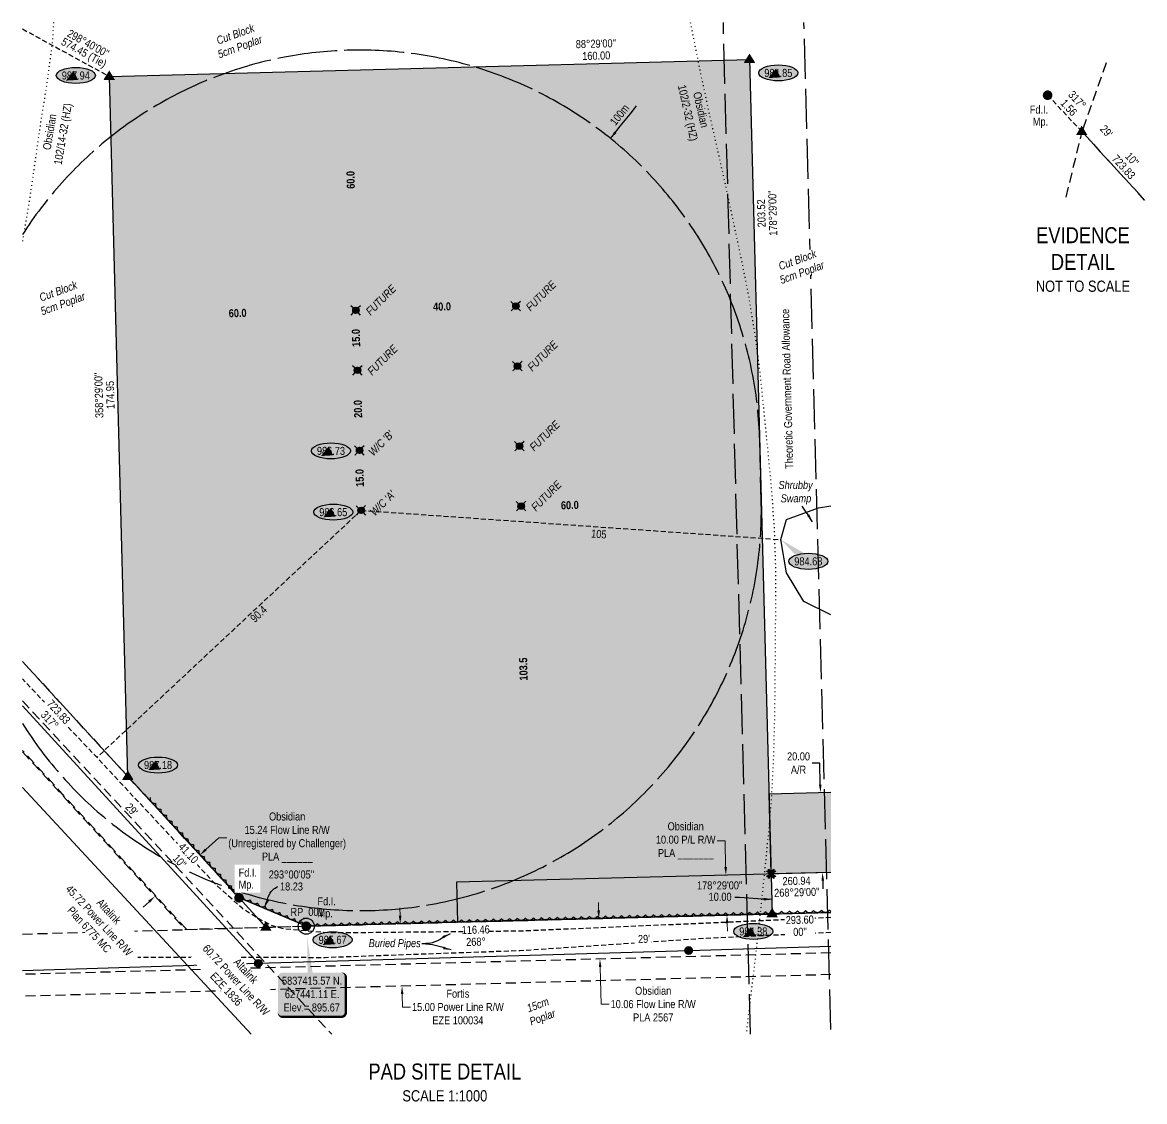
# Model space of a CAD drawing. Extents: x 624971 to 629645, y 5836724 to 5839392.
# Drawn here: x 624971 to 626372, y 5836724 to 5838072 of the extents above; entities that cross this region are included whole.
import ezdxf
from ezdxf.enums import TextEntityAlignment as Align

# ---------------------------------------------------------------- set-up
doc = ezdxf.new("R2010")
doc.units = 0
doc.header["$LTSCALE"] = 5
doc.header["$PDSIZE"] = 0.5
for name, pattern in [('0', [1, 1, 0]), ('foc-BUFFER', [16.75, 15, -1.75]), ('foc-DOT', [1, 0.2, -0.8]), ('foc-FLOWLINE', [3.75, 2.5, -1.25]), ('foc-TIELINE', [1.875, 1.25, -0.625]), ('foc-TRAV', [1.875, 1.25, -0.625]), ('foc-UNSURVEYED', [12.5, 10, -2.5]), ('POWERLINE5', [7.8, 2.4, -0.6, 0.6, -0.6, 0.6, -0.6, 2.4]), ('UG_PIPE', [1.875, 1.25, -0.625])]:
    doc.linetypes.add(name, pattern=pattern)
doc.layers.get('Defpoints').update_dxf_attribs({"color": 9})
for name, color, linetype in [('35', 37, 'Continuous'), ('ABADATA-DRILL-T', 8, 'Continuous'), ('AS-DRILL', 8, 'foc-DOT'), ('AS-PIPE-UG', 44, 'UG_PIPE'), ('AS-PIPE-UG-T', 44, 'Continuous'), ('AS-POWER', 104, 'foc-POWER'), ('AS-POWER-EXISTING', 72, 'POWERLINE5'), ('AUX-BUFFER', 7, 'foc-BUFFER'), ('C-FLOWLINE', 13, 'foc-FLOWLINE'), ('C-RW', 13, 'Continuous'), ('DETAIL-T', 7, 'Continuous'), ('F-EZE', 190, 'foc-FLOWLINE'), ('F-RW', 190, 'Continuous'), ('L-BD', 7, 'Continuous'), ('L-MON', 1, 'Continuous'), ('L-ROAD-T', 7, 'Continuous'), ('L-TIE', 7, 'foc-TIELINE'), ('L-TIE-T', 7, 'Continuous'), ('L-TRAV', 7, 'foc-TRAV'), ('L-USEC', 7, 'foc-UNSURVEYED'), ('P-ELEVATION', 7, 'Continuous'), ('P-PROPOSED', 10, 'Continuous'), ('P-PROPOSED-H', 21, 'Continuous'), ('P-TXT', 4, 'Continuous'), ('T-BUSH', 110, '0'), ('T-BUSH-T', 110, 'Continuous'), ('T-TIE', 201, 'foc-TIELINE'), ('WETLAND', 143, 'Continuous'), ('WETLAND-T', 146, 'Continuous')]:
    doc.layers.add(name, color=color, linetype=linetype)
for name, color, linetype, lineweight in [('C-AR-T', 13, 'Continuous', 9), ('C-RW-T', 13, 'Continuous', 9), ('F-EZE-T', 190, 'Continuous', 9), ('T-TIE-T', 201, 'Continuous', 18)]:
    doc.layers.add(name, color=color, linetype=linetype, lineweight=lineweight)
doc.styles.add('100L', font='ARIALN.TTF', dxfattribs={"height": 11})
doc.styles.add('80', font='ARIALN.TTF', dxfattribs={"height": 10})
doc.styles.add('80CG', font='ARIALN.TTF', dxfattribs={"height": 10})
doc.styles.add('80L', font='ARIALN.TTF', dxfattribs={"height": 10})
doc.styles.add('80LS', font='ARIALNI.TTF', dxfattribs={"height": 10})
doc.styles.add('foc-LtypeFont', font='ARIALN.TTF', dxfattribs={"height": 7.35})
doc.linetypes.add('foc-POWER', pattern='A,6,-1,["P",foc-LtypeFont,S=0.2,R=0,X=-0.625,Y=-0.75],-1.24,4', length=12.24)
doc.dimstyles.new('CG2011', dxfattribs={"dimscale": 5, "dimtxt": 9, "dimasz": 2, "dimexe": 0.2, "dimexo": 0.0625, "dimgap": 0.5, "dimtad": 0, "dimtih": 1, "dimtoh": 1, "dimzin": 0, "dimdsep": 46, "dimtxsty": '80CG', "dimcen": 0.1, "dimse1": 1, "dimse2": 1, "dimclrd": 256, "dimclrt": 256, "dimaunit": 1, "dimadec": 4, "dimazin": 0, "dimtfac": 0.06, "dimtofl": 0, "dimtmove": 0, "dimatfit": 1, "dimfxl": 0.2, "dimtolj": 1, "dimtzin": 0, "dimlwd": -1, "dimarcsym": 0})
doc.dimstyles.new('Compass 5 000', dxfattribs={"dimscale": 5, "dimtxt": 9, "dimasz": 2, "dimexe": 0.2, "dimexo": 0.0625, "dimgap": 0.5, "dimtad": 0, "dimtih": 1, "dimtoh": 1, "dimzin": 0, "dimdsep": 46, "dimtxsty": '80CG', "dimcen": 0.1, "dimse1": 1, "dimse2": 1, "dimclrd": 256, "dimclrt": 256, "dimaunit": 1, "dimadec": 4, "dimazin": 0, "dimtfac": 0.06, "dimtofl": 0, "dimtmove": 0, "dimatfit": 1, "dimfxl": 0.2, "dimtolj": 1, "dimtzin": 0, "dimlwd": -1, "dimarcsym": 0})

# ---------------------------------------------------------------- blocks, each defined once
blk = doc.blocks.new('POWERPOLE')
h = blk.add_hatch(color=255)
edge = h.paths.add_edge_path()
edge.add_arc((0, 0), 0.96, 0, 360)
at = {"linetype": 'Continuous'}
for p, q in [((0.68, -0.68), (-0.68, 0.68)), ((-0.68, -0.68), (0.68, 0.68))]:
    blk.add_line(p, q, dxfattribs=at)
blk.add_circle((0, 0), 0.96, dxfattribs=at)
blk = doc.blocks.new('*D809')
at = {"layer": 'C-AR-T', "transparency": 16777216}
for p, q in [((625690.1, 5836962.7), (625689.8, 5836972.7)), ((625691.9, 5836892.1), (625693.2, 5836845.8)), ((625693.2, 5836845.8), (625703.2, 5836845.8))]:
    blk.add_line(p, q, dxfattribs=at)
for points in [[(625691.7, 5836962.8), (625688.4, 5836962.7), (625690.3, 5836952.7)], [(625693.6, 5836892.2), (625690.3, 5836892.1), (625691.7, 5836902.1)]]:
    blk.add_solid(points, dxfattribs=at)
at = {"layer": 'Defpoints', "color": 0, "transparency": 16777216}
for p in [(625787.7, 5836955.3), (625691.7, 5836902.1), (625789, 5836904.7)]:
    blk.add_point(p, dxfattribs=at)
at = {"layer": 'C-AR-T', "transparency": 16777216, "insert": (625758.2, 5836845.8), "char_height": 10, "attachment_point": 5, "style": '80CG'}
blk.add_mtext('\\A1;Obsidian\\P10.06 Flow Line R/W\\PPLA 2567', dxfattribs=at)
blk = doc.blocks.new('*D811')
at = {"layer": 'C-RW-T', "transparency": 16777216}
for p, q in [((625199.4, 5837038.8), (625215.7, 5837053.7)), ((625215.7, 5837053.7), (625225.7, 5837053.7)), ((625128.6, 5836973.7), (625121.3, 5836967))]:
    blk.add_line(p, q, dxfattribs=at)
for points in [[(625198.3, 5837040), (625200.5, 5837037.5), (625192.1, 5837032)], [(625127.5, 5836975), (625129.8, 5836972.5), (625136, 5836980.5)]]:
    blk.add_solid(points, dxfattribs=at)
at = {"layer": 'Defpoints', "color": 0, "transparency": 16777216}
for p in [(625192.1, 5837032), (625197.5, 5837026), (625141.5, 5836974.6)]:
    blk.add_point(p, dxfattribs=at)
at = {"layer": 'C-RW-T', "transparency": 16777216, "insert": (625301.1, 5837053.7), "char_height": 10, "attachment_point": 5, "style": '80CG'}
blk.add_mtext('\\A1;Obsidian\\P15.24 Flow Line R/W\\P(Unregistered by Challenger)\\PPLA ______', dxfattribs=at)
blk = doc.blocks.new('*D814')
at = {"layer": 'Defpoints', "color": 0, "transparency": 16777216}
for p in [(625547.2, 5836948.9), (625444.5, 5836868.3), (625549.3, 5836871.1)]:
    blk.add_point(p, dxfattribs=at)
at = {"layer": 'F-EZE-T', "transparency": 16777216}
for p, q in [((625442.1, 5836956.1), (625441.9, 5836966.1)), ((625444.7, 5836858.3), (625445.2, 5836842.2)), ((625445.2, 5836842.2), (625455.2, 5836842.2))]:
    blk.add_line(p, q, dxfattribs=at)
for points in [[(625443.8, 5836956.2), (625440.5, 5836956.1), (625442.4, 5836946.1)], [(625446.4, 5836858.4), (625443.1, 5836858.3), (625444.5, 5836868.3)]]:
    blk.add_solid(points, dxfattribs=at)
at = {"layer": 'F-EZE-T', "transparency": 16777216, "insert": (625514.3, 5836842.2), "char_height": 10, "attachment_point": 5, "style": '80CG'}
blk.add_mtext('\\A1;Fortis\\P15.00 Power Line R/W\\PEZE 100034', dxfattribs=at)
blk = doc.blocks.new('*D816')
at = {"layer": 'Defpoints', "color": 0, "transparency": 16777216}
for p in [(625924.1, 5837108.9), (625967.1, 5837110), (625926.7, 5837008.9)]:
    blk.add_point(p, dxfattribs=at)
at = {"layer": 'P-TXT', "transparency": 16777216}
for p, q in [((625966.1, 5837146.8), (625956.1, 5837146.8)), ((625966.8, 5837120), (625966.1, 5837146.8)), ((625970, 5837000), (625970.2, 5836990))]:
    blk.add_line(p, q, dxfattribs=at)
for points in [[(625968.5, 5837120.1), (625965.1, 5837120), (625967.1, 5837110)], [(625971.6, 5837000.1), (625968.3, 5837000), (625969.7, 5837010)]]:
    blk.add_solid(points, dxfattribs=at)
at = {"layer": 'P-TXT', "transparency": 16777216, "insert": (625939.7, 5837146.8), "char_height": 10, "attachment_point": 5, "style": '80CG', "bg_fill": 3, "box_fill_scale": 1.1, "bg_fill_color": 256, "bg_fill_true_color": 13158600, "bg_fill_transparency": 0}
blk.add_mtext('\\A1;20.00 \\PA/R', dxfattribs=at)
blk = doc.blocks.new('we')
at = {"layer": 'P-ELEVATION'}
h = blk.add_hatch(color=111, dxfattribs=at)
h.dxf.hatch_style = 1
edge = h.paths.add_edge_path()
edge.add_ellipse((0, 0), major_axis=(-24.4, 0), ratio=0.410256, start_angle=0, end_angle=360)
at = {"layer": 'P-ELEVATION', "color": 7, "flags": 128}
blk.add_lwpolyline([(0, 0, 12.5, 0, 0), (-12.4, -6.4, 0, 0, 0)], format="xyseb", dxfattribs=at)
at = {"layer": 'P-ELEVATION', "color": 7}
blk.add_ellipse((0, 0), major_axis=(-24.4, 0), ratio=0.410256, dxfattribs=at)
at = {"layer": 'P-ELEVATION', "style": '80'}
blk.add_attdef('ELEVATION', text='', height=10, dxfattribs=at).set_placement((0, 0), align=Align.MIDDLE_CENTER)
blk = doc.blocks.new('*U802')
at = {"layer": 'P-ELEVATION'}
h = blk.add_hatch(color=111, dxfattribs=at)
h.dxf.hatch_style = 1
edge = h.paths.add_edge_path()
edge.add_ellipse((0, 0), major_axis=(-24.4, 0), ratio=0.410256, start_angle=0, end_angle=360)
at = {"layer": 'P-ELEVATION', "color": 7, "flags": 128}
blk.add_lwpolyline([(0, 0, 12.5, 0, 0), (-34.3, 27.2, 0, 0, 0)], format="xyseb", dxfattribs=at)
at = {"layer": 'P-ELEVATION', "color": 7}
blk.add_ellipse((0, 0), major_axis=(-24.4, 0), ratio=0.410256, dxfattribs=at)
at = {"layer": 'P-ELEVATION', "style": '80'}
blk.add_attdef('ELEVATION', text='', height=10, dxfattribs=at).set_placement((0, 0), align=Align.MIDDLE_CENTER)
blk = doc.blocks.new('fdia')
at = {"color": 255, "const_width": 1}
blk.add_lwpolyline([(-0.5, 0, 1), (0.5, 0, 1)], format="xyb", close=True, dxfattribs=at)
blk = doc.blocks.new('Fdiaa')
blk.add_blockref('fdia', (0, 0))
blk = doc.blocks.new('fdib')
at = {"color": 1, "const_width": 1.6}
blk.add_lwpolyline([(-0.4, 0, 1), (0.4, 0, 1)], format="xyb", close=True, dxfattribs=at)
at = {"color": 1}
blk.add_circle((0, 0), 0.8, dxfattribs=at)
blk = doc.blocks.new('Fdibb')
blk.add_blockref('fdib', (0, 0))
blk = doc.blocks.new('fdicc')
for name in ['Fdibb', 'Fdiaa']:
    blk.add_blockref(name, (0, 0))
blk = doc.blocks.new('FDI')
blk.add_blockref('fdicc', (0, 0))
blk = doc.blocks.new('TRIA')
blk.add_hatch(color=255).paths.add_polyline_path([(-0.04, 1.52), (-1.47, -0.87), (1.39, -0.87)])
blk = doc.blocks.new('TRIAA')
blk.add_blockref('TRIA', (0, 0))
blk = doc.blocks.new('TRIB')
at = {"color": 1}
blk.add_lwpolyline([(-1.12, -0.67), (-0.04, 1.13), (1.04, -0.67)], close=True, dxfattribs=at)
blk = doc.blocks.new('TRIBB')
blk.add_blockref('TRIB', (0, 0))
blk = doc.blocks.new('TRICC')
for name in ['TRIAA', 'TRIBB']:
    blk.add_blockref(name, (0, 0))
blk = doc.blocks.new('plspike')
blk.add_blockref('TRICC', (0, 0))
blk = doc.blocks.new('STRIA')
blk.add_hatch(color=255).paths.add_polyline_path([(-0.04, 1.52), (-1.47, -0.87), (1.39, -0.87)])
blk = doc.blocks.new('STRIAA')
blk.add_blockref('STRIA', (0, 0))
blk = doc.blocks.new('STRIB')
at = {"color": 1}
blk.add_solid([(-1.12, -0.67), (-0.04, 1.13), (1.04, -0.67)], dxfattribs=at)
blk = doc.blocks.new('STRIBB')
blk.add_blockref('STRIB', (0, 0))
blk = doc.blocks.new('STRICC')
for name in ['STRIAA', 'STRIBB']:
    blk.add_blockref(name, (0, 0))
blk = doc.blocks.new('fdspike')
blk.add_blockref('STRICC', (0, 0))
blk = doc.blocks.new('WC')
at = {"layer": 'L-MON'}
h = blk.add_hatch(color=255, dxfattribs=at)
h.dxf.hatch_style = 1
edge = h.paths.add_edge_path()
edge.add_arc((0, 0), 0.9, 0, 360)
at = {"layer": 'L-MON', "color": 240, "flags": 128}
for points in [[(-0.62, 0.5), (-1.23, 1.12)], [(0.52, 0.61), (1.13, 1.21)], [(-1.18, -1.18), (-0.56, -0.57)], [(1.16, -1.18), (0.56, -0.57)]]:
    blk.add_lwpolyline(points, dxfattribs=at)
at = {"layer": 'L-MON', "color": 240}
for radius in [0.8, 0.373]:
    blk.add_circle((0, 0), radius, dxfattribs=at)
blk = doc.blocks.new('*U792')
h = blk.add_hatch(color=254)
edge = h.paths.add_edge_path()
edge.add_line((-36.5, -28.5), (36.5, -28.5))
edge.add_arc((36.5, -22.5), 6, 270, 360)
edge.add_line((42.5, -22.5), (42.5, 21))
edge.add_arc((36.5, 21), 6, 0, 90)
edge.add_line((36.5, 27), (-36.5, 27))
edge.add_arc((-36.5, 21), 6, 90, 180)
edge.add_line((-42.5, 21), (-42.5, -22.5))
edge.add_arc((-36.5, -22.5), 6, 180, 270)
at = {"color": 1, "flags": 128}
blk.add_lwpolyline([(-6, 71.4, 0, 10, 0), (0, 0, 5, 5, 0)], format="xyseb", dxfattribs=at)
blk.add_lwpolyline([(-36.5, -28.5, 3, 3, 0), (36.5, -28.5, 3, 3, 0.414214), (42.5, -22.5, 3, 3, 0), (42.5, 21, 3, 0, 0.414214), (36.5, 27, 0, 0, 0), (-36.5, 27, 0, 0, 0.414214), (-42.5, 21, 0, 0, 0), (-42.5, -22.5, 0, 3, 0.414214)], format="xyseb", close=True, dxfattribs=at)
at = {"color": 1, "style": '80'}
blk.add_attdef('ENTER_TEXT_001', (-36, -5), '', height=10, dxfattribs=at)
blk = doc.blocks.new('*D806')
at = {"layer": 'C-RW-T', "transparency": 16777216}
for p, q in [((625847.9, 5837049.8), (625837.9, 5837049.8)), ((625848.7, 5837016.9), (625847.9, 5837049.8)), ((625850.6, 5836947), (625850.8, 5836937))]:
    blk.add_line(p, q, dxfattribs=at)
for points in [[(625850.4, 5837017), (625847.1, 5837016.9), (625849, 5837006.9)], [(625852.2, 5836947), (625848.9, 5836946.9), (625850.3, 5836957)]]:
    blk.add_solid(points, dxfattribs=at)
at = {"layer": 'Defpoints', "color": 0, "transparency": 16777216}
for p in [(625849, 5837006.9), (625849.8, 5837006.9), (625851.1, 5836957)]:
    blk.add_point(p, dxfattribs=at)
at = {"layer": 'C-RW-T', "transparency": 16777216, "insert": (625798.8, 5837049.8), "char_height": 10, "attachment_point": 5, "style": '80CG'}
blk.add_mtext('\\A1;\\A1;Obsidian\\P10.00 P/L R/W\\PPLA _______', dxfattribs=at)
blk = doc.blocks.new('TEMP')
h = blk.add_hatch(color=255)
h.dxf.hatch_style = 1
h.paths.add_polyline_path([(0, 0.25), (-0.67, 1.15), (-0.67, 0.67), (-1.15, 0.67), (-0.25, 0), (-1.15, -0.67), (-0.67, -0.67), (-0.67, -1.15), (0, -0.25), (0.67, -1.15), (0.67, -0.67), (1.15, -0.67), (0.25, 0), (1.15, 0.67), (0.67, 0.67), (0.67, 1.15)])
h.paths.add_polyline_path([(0.57, 0.85), (0.57, 0.57), (0.85, 0.57), (0.08, 0), (0.85, -0.57), (0.57, -0.57), (0.57, -0.85), (0, -0.08), (-0.57, -0.85), (-0.57, -0.57), (-0.85, -0.57), (-0.08, 0), (-0.85, 0.57), (-0.57, 0.57), (-0.57, 0.85), (0, 0.08)], flags=16)
h = blk.add_hatch(color=1)
h.dxf.hatch_style = 1
h.paths.add_polyline_path([(0, 0.08), (-0.57, 0.85), (-0.57, 0.57), (-0.85, 0.57), (-0.08, 0), (-0.85, -0.57), (-0.57, -0.57), (-0.57, -0.85), (0, -0.08), (0.57, -0.85), (0.57, -0.57), (0.85, -0.57), (0.08, 0), (0.85, 0.57), (0.57, 0.57), (0.57, 0.85)])
at = {"color": 1}
for p, q in [((-0.08, 0), (0.08, 0)), ((0, 0.08), (0, -0.08))]:
    blk.add_line(p, q, dxfattribs=at)
at = {"color": 255, "flags": 128}
blk.add_lwpolyline([(-0.25, 0), (-1.15, 0.67), (-0.67, 0.67), (-0.67, 1.15), (0, 0.25), (0.67, 1.15), (0.67, 0.67), (1.15, 0.67), (0.25, 0), (1.15, -0.67), (0.67, -0.67), (0.67, -1.15), (0, -0.25), (-0.67, -1.15), (-0.67, -0.67), (-1.15, -0.67)], close=True, dxfattribs=at)
at = {"color": 1, "flags": 128}
blk.add_lwpolyline([(-0.08, 0), (-0.85, 0.57), (-0.57, 0.57), (-0.57, 0.85), (0, 0.08), (0.57, 0.85), (0.57, 0.57), (0.85, 0.57), (0.08, 0), (0.85, -0.57), (0.57, -0.57), (0.57, -0.85), (0, -0.08), (-0.57, -0.85), (-0.57, -0.57), (-0.85, -0.57)], close=True, dxfattribs=at)

msp = doc.modelspace()

# ---------------------------------------------------------------- hatches: boundary and pattern name
at = {"layer": 'P-PROPOSED-H'}
h = msp.add_hatch(color=256, dxfattribs=at)
h.dxf.hatch_style = 1
h.paths.add_polyline_path([(625079.187, 5838004.191), (625878.652, 5838025.306), (625906.812, 5836958.466), (625324.902, 5836943.061), (625241.052, 5836978.656), (625102.217, 5837130.046)])
h = msp.add_hatch(color=256, dxfattribs=at)
h.dxf.hatch_style = 1
h.paths.add_polyline_path([(625980.171, 5837010.396), (625980.171, 5837110.395), (625902.855, 5837108.351), (625905.493, 5837008.421)])

# ---------------------------------------------------------------- linework, layer by layer
at = {"layer": '35', "color": 3}
msp.add_circle((625324.902, 5836943.061), 9.996, dxfattribs=at)
at = {"layer": 'AS-DRILL', "flags": 128}
for points in [[(625009.408, 5838071.756), (625007.683, 5838046.23), (625001.039, 5837996.239), (624993.218, 5837947.267), (624986.414, 5837899.573), (624979.411, 5837851.824), (624971.375, 5837803.397), (624970.526, 5837798.424)], [(625804.527, 5838071.756), (625807.145, 5838058.772), (625816.535, 5838011.501), (625826.57, 5837964.398), (625837.303, 5837917.413), (625847.887, 5837870.373), (625857.974, 5837823.221), (625868.109, 5837776.12), (625877.45, 5837728.798), (625885.199, 5837681.184), (625891.501, 5837633.383), (625896.355, 5837585.494), (625901.113, 5837537.452), (625905.77, 5837489.457), (625909.13, 5837441.328), (625910.84, 5837393.207), (625910.898, 5837345.091), (625910.511, 5837296.815), (625910.172, 5837248.59), (625909.603, 5837201.509), (625908.314, 5837153.309), (625905.818, 5837105.327), (625901.728, 5837057.103), (625897.353, 5837012.124), (625886.785, 5836913.263), (625875.235, 5836817.528), (625874.157, 5836808.13)]]:
    msp.add_lwpolyline(points, dxfattribs=at)
at = {"layer": 'AS-PIPE-UG', "flags": 128}
for points in [[(625980.171, 5836953.849), (625828.637, 5836946.951), (625591.457, 5836936.941), (625353.902, 5836934.586), (625296.692, 5836939.621), (625281.007, 5836944.301), (625264.687, 5836953.031), (625244.747, 5836965.551), (625212.062, 5836995.086), (625061.792, 5837155.721), (624970.526, 5837251.855)], [(625980.171, 5836935.235), (625823.462, 5836927.801), (625591.697, 5836912.401), (625348.462, 5836903.831), (625114.652, 5836904.041)]]:
    msp.add_lwpolyline(points, dxfattribs=at)
at = {"layer": 'AS-POWER', "flags": 128}
for points in [[(624970.526, 5837218.166), (625264.957, 5836896.891)], [(624970.526, 5836887.989), (625264.957, 5836896.891), (625802.572, 5836912.806), (625980.171, 5836918.104)]]:
    msp.add_lwpolyline(points, dxfattribs=at)
at = {"layer": 'AUX-BUFFER', "color": 251, "linetype": 'foc-BUFFER', "flags": 128}
msp.add_lwpolyline([(624970.526, 5837196.143, 0.76231526), (625893.13, 5837475.364), (625891.2, 5837550.274, 0.73935878), (624970.526, 5837806.79, 0.73935878)], format="xyb", dxfattribs=at)
at = {"layer": 'C-FLOWLINE', "flags": 128}
for points in [[(626371.814, 5837850.019), (626293.514, 5837935.43), (626272.536, 5837850.019)], [(625274.783, 5836941.863), (624970.526, 5837273.738)], [(624970.526, 5837161.018), (625173.876, 5836939.209), (625274.722, 5836941.861)], [(624970.526, 5836933.346), (625134.206, 5836937.698), (625274.722, 5836941.861), (625980.171, 5836960.421)], [(625980.171, 5836909.798), (625889.09, 5836907.378), (625179.777, 5836888.549), (624970.526, 5836883.007)]]:
    msp.add_lwpolyline(points, dxfattribs=at)
at = {"layer": 'C-RW', "flags": 128}
msp.add_lwpolyline([(625980.171, 5837010.396), (625512.42, 5836998.025), (625513.743, 5836948.06), (625980.171, 5836960.401)], dxfattribs=at)
at = {"layer": 'F-EZE', "flags": 128}
for points in [[(626324.013, 5838021.117), (626293.514, 5837935.43), (626371.812, 5837850.019)], [(624970.526, 5837273.695), (625274.722, 5836941.861), (625887.273, 5836958.094), (625980.171, 5836960.445)], [(624970.526, 5837224.57), (625356.861, 5836808.13)], [(624970.526, 5836933.385), (625175.819, 5836938.8), (624970.526, 5837162.745)], [(625980.171, 5836882.641), (625889.363, 5836880.219), (625204.488, 5836861.93), (624970.526, 5836855.686)]]:
    msp.add_lwpolyline(points, dxfattribs=at)
at = {"layer": 'F-RW', "flags": 128}
msp.add_lwpolyline([(625255.985, 5836808.13), (624970.526, 5837116.186)], dxfattribs=at)
at = {"layer": 'L-TIE'}
msp.add_line((624970.526, 5838063.594), (625079.187, 5838004.191), dxfattribs=at)
at = {"layer": 'L-TRAV'}
msp.add_line((626293.514, 5837935.43), (626250.754, 5837980.91), dxfattribs=at)
at = {"layer": 'L-USEC'}
for p, q in [((625879.699, 5836808.13), (625845.802, 5838071.756)), ((625980.171, 5836814.252), (625946.438, 5838071.756))]:
    msp.add_line(p, q, dxfattribs=at)
at = {"layer": 'P-PROPOSED', "flags": 128}
msp.add_lwpolyline([(625079.187, 5838004.191), (625878.652, 5838025.306), (625906.812, 5836958.466), (625324.902, 5836943.061), (625241.052, 5836978.656), (625102.217, 5837130.046)], close=True, dxfattribs=at)
msp.add_lwpolyline([(625980.171, 5837010.396), (625905.493, 5837008.421), (625902.855, 5837108.351), (625980.171, 5837110.395)], dxfattribs=at)
at = {"layer": 'T-BUSH', "flags": 128}
msp.add_lwpolyline([(625130.012, 5837103.946, 0.52056705), (625136.775, 5837096.585, 0.52056705), (625143.538, 5837089.224, 0.52056705), (625150.301, 5837081.862, 0.52056705), (625157.065, 5837074.501, 0.52056705), (625163.828, 5837067.14, 0.52056705), (625170.591, 5837059.779, 0.52056705), (625177.355, 5837052.417, 0.52056705), (625184.118, 5837045.056, 0.52056705), (625190.881, 5837037.695, 0.52056705), (625197.644, 5837030.334, 0.52056705), (625204.408, 5837022.973, 0.52056705), (625211.171, 5837015.611, 0.52056705), (625217.934, 5837008.25, 0.52056705), (625224.697, 5837000.889, 0.52056705), (625231.461, 5836993.528, 0.52056705), (625238.224, 5836986.166, 0.52056705), (625245.768, 5836979.912, 0.52056705), (625254.97, 5836976.006, 0.52056705), (625264.172, 5836972.099, 0.52056705), (625273.373, 5836968.193, 0.52056705), (625282.575, 5836964.287, 0.52056705), (625291.777, 5836960.381, 0.52056705), (625300.979, 5836956.475, 0.52056705), (625310.18, 5836952.568, 0.52056705), (625319.382, 5836948.662, 0.52056705), (625328.851, 5836946.166, 0.52056705), (625338.844, 5836946.43, 0.52056705), (625348.837, 5836946.694, 0.52056705), (625358.83, 5836946.958, 0.52056705), (625368.823, 5836947.223, 0.52056705), (625378.816, 5836947.487, 0.52056705), (625388.809, 5836947.751, 0.52056705), (625398.802, 5836948.016, 0.52056705), (625408.795, 5836948.28, 0.52056705), (625418.788, 5836948.544, 0.52056705), (625428.781, 5836948.809, 0.52056705), (625438.774, 5836949.073, 0.52056705), (625448.767, 5836949.337, 0.52056705), (625458.76, 5836949.602, 0.52056705), (625468.753, 5836949.866, 0.52056705), (625478.746, 5836950.13, 0.52056705), (625488.739, 5836950.394, 0.52056705), (625498.732, 5836950.659, 0.52056705), (625508.725, 5836950.923, 0.52056705), (625518.718, 5836951.187, 0.52056705), (625528.711, 5836951.452, 0.52056705), (625538.704, 5836951.716, 0.52056705), (625548.697, 5836951.98, 0.52056705), (625558.69, 5836952.245, 0.52056705), (625568.683, 5836952.509, 0.52056705), (625578.676, 5836952.773, 0.52056705), (625588.669, 5836953.038, 0.52056705), (625598.662, 5836953.302, 0.52056705), (625608.655, 5836953.566, 0.52056705), (625618.648, 5836953.83, 0.52056705), (625628.641, 5836954.095, 0.52056705), (625638.634, 5836954.359, 0.52056705), (625648.627, 5836954.623, 0.52056705), (625658.62, 5836954.888, 0.52056705), (625668.613, 5836955.152, 0.52056705), (625678.606, 5836955.416, 0.52056705), (625688.599, 5836955.681, 0.52056705), (625698.592, 5836955.945, 0.52056705), (625708.585, 5836956.209, 0.52056705), (625718.578, 5836956.473, 0.52056705), (625728.571, 5836956.738, 0.52056705), (625738.564, 5836957.002, 0.52056705), (625748.557, 5836957.266, 0.52056705), (625758.55, 5836957.531, 0.52056705), (625768.543, 5836957.795, 0.52056705), (625778.536, 5836958.059, 0.52056705), (625788.529, 5836958.324, 0.52056705), (625798.522, 5836958.588, 0.52056705), (625808.515, 5836958.852, 0.52056705), (625818.508, 5836959.117, 0.52056705), (625828.501, 5836959.381, 0.52056705), (625838.494, 5836959.645, 0.52056705), (625848.487, 5836959.909, 0.52056705), (625858.48, 5836960.174, 0.52056705), (625868.473, 5836960.438, 0.52056705), (625878.466, 5836960.702, 0.52056705), (625888.459, 5836960.967, 0.52056705), (625898.452, 5836961.231, 0.52056705), (625908.445, 5836961.495, 0.52056705), (625918.438, 5836961.76, 0.52056705), (625928.431, 5836962.024, 0.52056705), (625938.424, 5836962.288, 0.52056705), (625948.417, 5836962.552, 0.52056705), (625958.41, 5836962.817, 0.52056705), (625968.403, 5836963.081, 0.52056705), (625978.396, 5836963.345, 0.09912028), (625980.171, 5836961.737, 0.09912028)], format="xyb", dxfattribs=at)
at = {"layer": 'T-TIE'}
for q in [(625063.542, 5837153.85), (625917.624, 5837425.998)]:
    msp.add_line((625393.472, 5837462.491), q, dxfattribs=at)
at = {"layer": 'WETLAND'}
msp.add_lwpolyline([(625980.171, 5837332.119), (625946.442, 5837348.551), (625924.829, 5837384.573), (625917.624, 5837425.998), (625924.829, 5837451.213), (625964.452, 5837465.622), (625980.171, 5837468.137)], dxfattribs=at)

# ---------------------------------------------------------------- block references
at = {"layer": 'AS-POWER-EXISTING', "xscale": 4.998243250000003, "yscale": 4.998243250000003, "zscale": 4.998243250000003}
for p in [(625802.572, 5836912.806), (625264.957, 5836896.891)]:
    msp.add_blockref('POWERPOLE', p, dxfattribs=at)
at = {"layer": 'L-MON'}
for name, p, xscale, yscale, zscale in [('plspike', (625878.652, 5838025.306), 4.998243250000003, 4.998243250000003, 4.998243250000003), ('plspike', (625079.187, 5838004.191), 4.998243250000003, 4.998243250000003, 4.998243250000003), ('FDI', (626250.754, 5837980.91), 4.99824325, 4.99824325, 4.99824325), ('WC', (625586.742, 5837717.556), 4.998243250000003, 4.998243250000003, 4.998243250000003), ('WC', (625386.917, 5837712.256), 4.998243250000003, 4.998243250000003, 4.998243250000003), ('WC', (625388.922, 5837637.366), 4.998243250000003, 4.998243250000003, 4.998243250000003), ('WC', (625588.727, 5837642.566), 4.998243250000003, 4.998243250000003, 4.998243250000003), ('WC', (625391.542, 5837537.401), 4.998243250000003, 4.998243250000003, 4.998243250000003), ('WC', (625591.317, 5837542.751), 4.998243250000003, 4.998243250000003, 4.998243250000003), ('WC', (625593.327, 5837467.731), 4.998243250000003, 4.998243250000003, 4.998243250000003), ('WC', (625393.472, 5837462.491), 4.998243250000003, 4.998243250000003, 4.998243250000003), ('plspike', (625102.217, 5837130.046), 4.998243250000003, 4.998243250000003, 4.998243250000003), ('TEMP', (625905.493, 5837008.421), 4.99824325, 4.99824325, 4.99824325), ('FDI', (625241.052, 5836978.656), 4.998243250000003, 4.998243250000003, 4.998243250000003), ('plspike', (625906.812, 5836958.466), 4.998243250000003, 4.998243250000003, 4.998243250000003), ('FDI', (625324.902, 5836943.061), 4.998243250000003, 4.998243250000003, 4.998243250000003)]:
    msp.add_blockref(name, p, dxfattribs=dict(at, xscale=xscale, yscale=yscale, zscale=zscale))
at = {"layer": 'L-MON', "color": 5, "xscale": 4.99824325, "yscale": 4.99824325, "zscale": 4.99824325}
msp.add_blockref('fdspike', (626293.514, 5837935.43), dxfattribs=at)
at = {"layer": 'P-ELEVATION', "xscale": 0.9999433132955644, "yscale": 0.9999433132955644, "zscale": 0.9999433132955644}
for name, p, values in [('we', (625914.459, 5838008.715), {'ELEVATION': '984.85'}), ('we', (625037.185, 5838005.533), {'ELEVATION': '987.94'}), ('we', (625355.815, 5837536.731), {'ELEVATION': '986.73'}), ('we', (625358.688, 5837460.236), {'ELEVATION': '986.65'}), ('*U802', (625951.948, 5837398.791), {'ELEVATION': '984.68'}), ('we', (625139.867, 5837144.413), {'ELEVATION': '987.18'}), ('we', (625883.204, 5836936.652), {'ELEVATION': '984.38'}), ('we', (625357.866, 5836926.14), {'ELEVATION': '985.67'})]:
    msp.add_blockref(name, p, dxfattribs=at).add_auto_attribs(values)

# ---------------------------------------------------------------- texts
at = {"layer": '35', "color": 3, "style": '80'}
msp.add_attdef('RP_001', (625305.25, 5836955.967), 'RP', height=9.9965, dxfattribs=at)
at = {"layer": 'ABADATA-DRILL-T', "char_height": 9.99649, "attachment_point": 1, "style": '80L'}
for s, width, insert, rotation in [('\\pi13.427;Obsidian\\P\\pi0.65901;102/2-32 (HZ)', 70.6729, (625814.832, 5837999.016), 282.656514), ('\\pi16.611;Obsidian\\P\\pi0.65859;102/14-32 (HZ)', 77.0409, (624993.066, 5837897.182), 80.483199)]:
    msp.add_mtext_dynamic_manual_height_columns(s, width=width, gutter_width=49.976, heights=[0], dxfattribs=dict(at, insert=insert, rotation=rotation))
at = {"layer": 'AUX-BUFFER', "insert": (625703.336, 5837948.433), "char_height": 9.9965, "attachment_point": 1, "rotation": 51.185743, "style": '80L'}
msp.add_mtext_dynamic_manual_height_columns('100m', width=6.84691, gutter_width=45, heights=[0], dxfattribs=at)
at = {"layer": 'DETAIL-T', "color": 3, "attachment_point": 5, "style": '80CG'}
for s, insert, char_height, width in [('EVIDENCE DETAIL\\P{\\H0.7x;NOT TO SCALE}', (626294.875, 5837775.599), 20, 116.9749), ('PAD SITE DETAIL\\P{\\H0.7x;SCALE 1:1000}', (625497.98, 5836747.921), 19.99297, 217.03186)]:
    msp.add_mtext(s, dxfattribs=dict(at, insert=insert, char_height=char_height, width=width))
at = {"layer": 'L-BD', "color": 5, "style": '80L'}
for s, height, rotation, p in [("88°29'00''", 9.9965, 1.5129, (625686.687, 5838045.236)), ('160.00', 9.9965, 1.5129, (625687.083, 5838030.247)), ('1.56', 9.9965, 312.5133, (626277.266, 5837965.443)), ('317°', 9.9965, 312.5133, (626287.766, 5837975.07)), ("29'", 9.9965, 312.5133, (626324.207, 5837935.928)), ('723.83', 9.9965, 312.5133, (626345.795, 5837891.299)), ("10''", 9.9965, 312.5133, (626356.295, 5837900.926)), ('203.52', 9.9965, 91.512, (625893.217, 5837833.412)), ("178°29'00''", 9.99649, 91.512, (625907.457, 5837833.788)), ("358°29'00''", 9.99649, 91.5092, (625065.923, 5837606.158)), ('174.95', 9.9965, 91.5092, (625080.163, 5837606.533))]:
    msp.add_text(s, height=height, rotation=rotation, dxfattribs=at).set_placement(p, align=Align.MIDDLE)
at = {"layer": 'L-BD', "style": '80L'}
for s, height, p in [("178°29'00''", 9.99649, (625841.277, 5836994.138)), ('10.00', 9.9965, (625841.732, 5836979.9))]:
    msp.add_text(s, height=height, dxfattribs=at).set_placement(p, align=Align.MIDDLE)
at = {"layer": 'L-BD', "color": 3, "char_height": 9.99711, "attachment_point": 1, "style": '80L'}
for s, insert, rotation in [('{\\fArial Narrow|b1|i0|c0|p34;60.0}', (625375.639, 5837863.849), 91.507778), ('{\\fArial Narrow|b1|i0|c0|p34;40.0}', (625483.218, 5837721.695), 1.50834), ('{\\fArial Narrow|b1|i0|c0|p34;60.0}', (625227.972, 5837713.511), 1.614648), ('{\\fArial Narrow|b1|i0|c0|p34;15.0}', (625382.377, 5837666.478), 91.507778), ('{\\fArial Narrow|b1|i0|c0|p34;20.0}', (625384.86, 5837577.779), 91.507778), ('{\\fArial Narrow|b1|i0|c0|p34;15.0}', (625387.002, 5837491.628), 91.507778), ('{\\fArial Narrow|b1|i0|c0|p34;60.0}', (625642.833, 5837473.696), 1.614648), ('{\\fArial Narrow|b1|i0|c0|p34;103.5}', (625591.486, 5837249.771), 91.507778)]:
    msp.add_mtext_dynamic_manual_height_columns(s, width=21.83312, gutter_width=50, heights=[0], dxfattribs=dict(at, insert=insert, rotation=rotation))
at = {"layer": 'L-BD', "insert": (625306.502, 5837012.749), "char_height": 9.99649, "width": 56.23013, "attachment_point": 2, "line_spacing_factor": 0.9, "style": '80L', "bg_fill": 1, "box_fill_scale": 1.15, "bg_fill_color": 21, "bg_fill_transparency": 0}
msp.add_mtext("293°00'05'' 18.23", dxfattribs=at)
at = {"layer": 'L-MON', "insert": (625339.021, 5836979.202), "char_height": 9.9965, "attachment_point": 1, "line_spacing_factor": 0.9, "style": '80L', "bg_fill": 1, "box_fill_scale": 1.15, "bg_fill_color": 21, "bg_fill_transparency": 0}
msp.add_mtext_dynamic_manual_height_columns('Fd.I. \\PMp.', width=22.04407, gutter_width=49.985, heights=[0], dxfattribs=at)
at = {"layer": 'L-ROAD-T', "style": '80L'}
msp.add_text('Theoretic Government Road Allowance', height=9.99649, rotation=91.521756, dxfattribs=at).set_placement((625925.536, 5837614.204), align=Align.MIDDLE_CENTER)
at = {"layer": 'L-TIE-T', "style": '80L'}
for s, p in [("298°40'00''", (625052.728, 5838045.616)), ('574.45 (Tie)', (625046.845, 5838033.047))]:
    msp.add_text(s, height=9.99649, rotation=331.335463, dxfattribs=at).set_placement(p, align=Align.MIDDLE)
at = {"layer": 'P-TXT', "char_height": 9.99422, "attachment_point": 1, "rotation": 45, "style": '100L'}
for insert in [(625598.101, 5837717.585), (625398.251, 5837712.305), (625400.231, 5837637.375), (625600.106, 5837642.59), (625604.726, 5837467.755)]:
    msp.add_mtext_dynamic_manual_height_columns('{\\fArial Narrow|b0|i1|c0|p34;FUTURE}', width=47.03757, gutter_width=55, heights=[0], dxfattribs=dict(at, insert=insert))
at = {"layer": 'P-TXT', "char_height": 9.99422, "attachment_point": 1, "rotation": 45, "style": '100L', "bg_fill": 1, "box_fill_scale": 1.15, "bg_fill_color": 21, "bg_fill_transparency": 0}
for s, width, insert in [("{\\fArial Narrow|b0|i1|c0|p34;W/C 'B'}", 45.21742, (625401.572, 5837536.583)), ('{\\fArial Narrow|b0|i1|c0|p34;FUTURE}', 47.03757, (625602.726, 5837542.68)), ("{\\fArial Narrow|b0|i1|c0|p34;W/C 'A'}", 45.21742, (625403.597, 5837461.753))]:
    msp.add_mtext_dynamic_manual_height_columns(s, width=width, gutter_width=55, heights=[0], dxfattribs=dict(at, insert=insert))
at = {"layer": 'T-BUSH-T', "attachment_point": 2, "rotation": 20, "style": '80LS'}
for s, insert, char_height, width in [('{\\C48;Cut Block}\\P5cm Poplar', (625234.722, 5838061.813), 9.99649, 59.01514), ('15cm \\PPoplar', (625612.456, 5836849.735), 9.9965, 34.19439)]:
    msp.add_mtext(s, dxfattribs=dict(at, insert=insert, char_height=char_height, width=width))
at = {"layer": 'T-TIE-T', "style": '80L'}
for s, rotation, p in [('105', 356.017293, (625690.361, 5837432.872)), ('90.4', 43.090571, (625265.475, 5837333.013))]:
    msp.add_text(s, height=9.9965, rotation=rotation, dxfattribs=at).set_placement(p, align=Align.MIDDLE)
at = {"layer": 'WETLAND-T', "insert": (625914.629, 5837499.132), "char_height": 10, "attachment_point": 1, "style": '80L'}
msp.add_mtext_dynamic_manual_height_columns('\\pi0.056821;{\\fArial Narrow|b0|i1|c0|p34;Shrubby\\P\\pi2.7649;Swamp}', width=42.6648, gutter_width=50, heights=[0], dxfattribs=at)

# ---------------------------------------------------------------- leaders
at = {"layer": 'AUX-BUFFER', "path_type": 1}
msp.add_leader([(625704.83, 5837926.855), (625737.523, 5837967.496)], dimstyle='CG2011', override={"dimasz": 2, "dimgap": 0.5, "dimtad": 0}, dxfattribs=at)
at = {"layer": 'L-BD', "path_type": 1}
for points in [[(625272.853, 5836966.81), (625283.024, 5836988.448), (625289.267, 5836992.876)], [(625906.339, 5836976.367), (625860.167, 5836979.165)]]:
    msp.add_leader(points, dimstyle='Compass 5 000', override={"dimgap": 0.5, "dimtad": 0}, dxfattribs=at)
at = {"layer": 'WETLAND-T', "path_type": 1}
msp.add_leader([(625957.206, 5837448.189), (625944.402, 5837467.646)], dimstyle='Compass 5 000', override={"dimgap": 0.5, "dimtad": 0}, dxfattribs=at)

# ---------------------------------------------------------------- next in the draw order: texts
at = {"layer": 'AS-PIPE-UG-T', "insert": (625435.405, 5836926.995), "char_height": 9.99649, "width": 77.46704, "attachment_point": 2, "style": '80LS', "bg_fill": 2}
msp.add_mtext('Buried Pipes', dxfattribs=at)
at = {"layer": 'F-EZE-T', "insert": (625237.294, 5836875.954), "char_height": 9.99649, "attachment_point": 5, "rotation": 312.85228, "style": '80CG', "bg_fill": 3, "box_fill_scale": 1.15, "bg_fill_color": 256, "bg_fill_true_color": 256, "bg_fill_transparency": 0}
msp.add_mtext('\\A1;Altalink\\P60.72 Power Line R/W\\PEZE 1836', dxfattribs=at)
at = {"layer": 'L-BD', "color": 5, "attachment_point": 2, "line_spacing_factor": 0.9, "style": '80L', "bg_fill": 3, "box_fill_scale": 1.15, "bg_fill_color": 256, "bg_fill_true_color": 256, "bg_fill_transparency": 0}
for s, insert, char_height, width, rotation in [('723.83 317°', (625019.419, 5837214.211), 9.99649, 38.20054, 312.489033), ("29'", (625110.679, 5837092.359), 9.9965, 21.87267, 312.408092), ('41.10 10"', (625181.592, 5837037.847), 9.9965, 32.75383, 312.532611)]:
    msp.add_mtext(s, dxfattribs=dict(at, insert=insert, char_height=char_height, width=width, rotation=rotation))
at = {"layer": 'L-BD', "insert": (625941.088, 5836956.142), "char_height": 9.9965, "width": 34.58307, "attachment_point": 2, "rotation": 1.5099, "line_spacing_factor": 0.9, "style": '80L', "bg_fill": 3, "box_fill_scale": 1.15, "bg_fill_color": 256, "bg_fill_transparency": 0}
msp.add_mtext("293.60 \\P00''", dxfattribs=at)
at = {"layer": 'L-BD', "char_height": 9.9965, "attachment_point": 2, "rotation": 1.516, "line_spacing_factor": 0.9, "style": '80L', "bg_fill": 3, "box_fill_scale": 1.15, "bg_fill_color": 256, "bg_fill_true_color": 256, "bg_fill_transparency": 0}
for s, insert, width in [('116.46\\P268°', (625536.44, 5836943.749), 28.19377), (" 29'", (625744.931, 5836932.18), 17.65178)]:
    msp.add_mtext(s, dxfattribs=dict(at, insert=insert, width=width))
at = {"layer": 'L-MON', "insert": (626227.472, 5837967.919), "char_height": 9.99649, "attachment_point": 1, "line_spacing_factor": 0.9, "style": '80L', "bg_fill": 2}
msp.add_mtext_dynamic_manual_height_columns('\\pi1.0692;Fd.I. \\P\\pi4.7855;Mp.', width=22.04407, gutter_width=49.985, heights=[0], dxfattribs=at)
at = {"layer": 'T-BUSH-T', "insert": (625936.591, 5837779.992), "char_height": 9.99649, "width": 59.01514, "attachment_point": 2, "rotation": 20, "style": '80LS', "bg_fill": 3, "box_fill_scale": 1.15, "bg_fill_color": 256, "bg_fill_true_color": 256, "bg_fill_transparency": 0}
msp.add_mtext('{\\C48;Cut Block}\\P5cm Poplar', dxfattribs=at)
at = {"layer": 'T-BUSH-T', "insert": (625013.517, 5837740.881), "char_height": 9.99649, "width": 59.01514, "attachment_point": 2, "rotation": 20, "style": '80LS', "bg_fill": 3, "box_fill_scale": 1.15, "bg_fill_color": 256, "bg_fill_transparency": 0}
msp.add_mtext('{\\C48;Cut Block}\\P5cm Poplar', dxfattribs=at)

# ---------------------------------------------------------------- next in the draw order: dimensions: what is measured, and where the dimension line sits
at = {"layer": 'P-TXT', "color": 5}
dim = msp.add_linear_dim(base=(625967.075, 5837110.049), p1=(625926.701, 5837008.895), p2=(625924.062, 5837108.914), angle=91.511689, text='20.00 \\PA/R', dimstyle='Compass 5 000', override={"dimtfill": 1}, dxfattribs=at)
dim.commit()
dim.dimension.update_dxf_attribs({"geometry": '*D816', "text_midpoint": (625939.714, 5837146.779), "dimtype": 161})

# ---------------------------------------------------------------- next in the draw order: block references
at = {"layer": 'DETAIL-T'}
ref = msp.add_blockref('*U792', (625331.979, 5836858.282), dxfattribs=dict(at, xscale=0.9993598515050227, yscale=0.9993598515050227, zscale=0.9993598515050227))
ref.add_attrib('ENTER_TEXT_001', '5837415.57 N.', (625294.683, 5836870.046), dxfattribs={"layer": '0', "color": 1, "height": 9.9936, "style": '80'})
ref.add_attrib('ENTER_TEXT_002', '627441.11 E.', (625298.204, 5836853.35), dxfattribs={"layer": '0', "color": 1, "height": 9.9936, "style": '80'})
ref.add_attrib('ENTER_TEXT_003', 'Elev.= 895.67', (625296.626, 5836836.653), dxfattribs={"layer": '0', "color": 1, "height": 9.9936, "style": '80'})
at = {"layer": 'L-MON', "xscale": 4.998243250000003, "yscale": 4.998243250000003, "zscale": 4.998243250000003}
msp.add_blockref('fdspike', (625274.722, 5836941.861), dxfattribs=at)

# ---------------------------------------------------------------- next in the draw order: texts
at = {"layer": 'L-BD', "style": '80L'}
for s, height, p in [('260.94', 9.9965, (625937.256, 5836999.761)), ("268°29'00''", 9.99649, (625937.633, 5836985.521))]:
    msp.add_text(s, height=height, rotation=1.5149, dxfattribs=at).set_placement(p, align=Align.MIDDLE)

# ---------------------------------------------------------------- next in the draw order: dimensions: what is measured, and where the dimension line sits
at = {"layer": 'C-AR-T', "color": 5}
dim = msp.add_linear_dim(base=(625691.684, 5836902.137), p1=(625787.697, 5836955.302), p2=(625789.04, 5836904.722), angle=271.520573, text='Obsidian\\P10.06 Flow Line R/W\\PPLA 2567', dimstyle='Compass 5 000', dxfattribs=at)
dim.commit()
dim.dimension.update_dxf_attribs({"geometry": '*D809', "text_midpoint": (625758.18, 5836845.799), "dimtype": 161})
at = {"layer": 'C-RW-T', "color": 5}
dim = msp.add_linear_dim(base=(625192.052, 5837031.988), p1=(625141.466, 5836974.561), p2=(625197.508, 5837026.05), angle=42.575824, text='Obsidian\\P15.24 Flow Line R/W\\P(Unregistered by Challenger)\\PPLA ______', dimstyle='Compass 5 000', dxfattribs=at)
dim.commit()
dim.dimension.update_dxf_attribs({"geometry": '*D811', "text_midpoint": (625301.08, 5837053.747), "dimtype": 161})
at = {"layer": 'C-RW-T'}
dim = msp.add_linear_dim(base=(625848.987, 5837006.926), p1=(625851.099, 5836956.979), p2=(625849.777, 5837006.947), angle=91.514913, text='\\A1;Obsidian\\P10.00 P/L R/W\\PPLA _______', dimstyle='Compass 5 000', dxfattribs=at)
dim.commit()
dim.dimension.update_dxf_attribs({"geometry": '*D806', "text_midpoint": (625798.766, 5837049.828), "dimtype": 161})
at = {"layer": 'F-EZE-T', "color": 5}
dim = msp.add_linear_dim(base=(625444.481, 5836868.339), p1=(625547.179, 5836948.94), p2=(625549.256, 5836871.137), angle=271.529682, text='Fortis\\P15.00 Power Line R/W\\PEZE 100034', dimstyle='Compass 5 000', dxfattribs=at)
dim.commit()
dim.dimension.update_dxf_attribs({"geometry": '*D814', "text_midpoint": (625514.319, 5836842.205), "dimtype": 161})

# ---------------------------------------------------------------- next in the draw order: leaders
at = {"layer": 'AS-PIPE-UG-T', "path_type": 1}
for points in [[(625504.647, 5836933.653), (625478.968, 5836921.744), (625469.401, 5836921.241)], [(625505.989, 5836913.525), (625478.968, 5836920.402), (625469.401, 5836921.241)]]:
    msp.add_leader(points, dimstyle='Compass 5 000', override={"dimgap": 0.5, "dimtad": 0}, dxfattribs=at)

# ---------------------------------------------------------------- next in the draw order: texts
at = {"layer": 'F-EZE-T', "insert": (625066.271, 5836950.282), "char_height": 9.99649, "attachment_point": 5, "rotation": 312.85228, "style": '80CG', "bg_fill": 3, "box_fill_scale": 1.15, "bg_fill_color": 256, "bg_fill_true_color": 256, "bg_fill_transparency": 0}
msp.add_mtext('Altalink\\P45.72 Power Line R/W\\PPlan 6775 MC', dxfattribs=at)
at = {"layer": 'L-MON', "insert": (625240.513, 5837015.1), "char_height": 9.9965, "attachment_point": 1, "line_spacing_factor": 0.9, "style": '80L', "bg_fill": 2}
msp.add_mtext_dynamic_manual_height_columns('Fd.I. \\PMp.', width=22.04407, gutter_width=49.985, heights=[0], dxfattribs=at)

doc.saveas('drawing.dxf')
